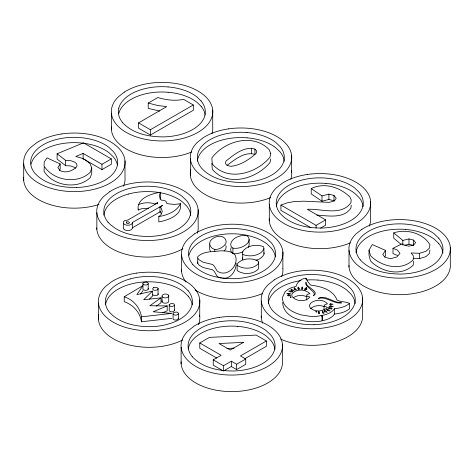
<?xml version="1.0" encoding="UTF-8"?>
<svg xmlns="http://www.w3.org/2000/svg" width="474" height="474" viewBox="0 0 474 474"><rect width="100%" height="100%" fill="white"/><g stroke="black" fill="none" stroke-linecap="round" stroke-linejoin="round"><path stroke-width="0.71" d="M161.219 213.306L159.981 212.216L159.981 206.901L162.517 205.438L132.335 222.531L132.335 228.604L131.132 229.807L129.041 230.506L126.635 230.506L124.549 229.807L123.347 228.604L123.347 221.897L124.549 220.688L127.944 220.001L157.552 202.908M132.335 222.531L132.335 223.284L131.132 224.486L129.041 225.186L126.635 225.186L124.549 224.486L123.347 223.29M282.664 302.394C283.221 319.814 308.882 323.754 322.279 320.815L322.142 315.417L316.229 316.454L311.145 316.496L300.907 314.843L296.155 313.213L291.889 311.128L288.281 308.663L285.455 305.92L283.541 302.999L282.599 300.012L282.664 297.074L285.111 291.682L288.079 289.324L292.025 287.416L296.007 286.492C297.145 282.012 301.393 278.516 306.003 278.185L307.774 281.633L310.636 285.087C320.726 286.438 332.985 289.365 336.973 300.006L339.668 301.156L346.115 302.27L349.652 303.39L349.652 308.704C345.404 312.212 339.894 313.48 334.531 314.049C331.782 318.131 326.782 319.873 322.142 320.732L322.142 315.417C326.782 314.558 331.782 312.816 334.531 308.734C339.894 308.159 345.404 306.897 349.652 303.39M197.747 258.099L197.782 256.659C203.559 250.924 213.176 251.878 220.736 250.811C225.731 250.864 231.602 250.924 235.098 255.071C239.832 265.031 226.845 278.321 217.133 270.974L214.23 266.033L212.577 264.498L203.002 262.175L199.021 259.752L197.747 258.099L197.747 263.414L199.021 265.067L203.002 267.49L212.577 269.813L214.23 271.347L217.133 276.289L218.911 277.361M197.747 263.414L197.782 261.974M236.165 263.135C236.342 270.399 230.874 279.287 222.662 278.202M162.067 296.505L162.102 295.48C163.435 293.762 166.007 293.702 167.861 294.532L168.72 295.409L168.685 301.748C167.358 303.467 164.78 303.532 162.926 302.696L162.067 301.82L162.067 296.505L162.926 297.382C164.78 298.217 167.358 298.152 168.685 296.434L168.72 295.409M162.067 301.82L162.102 300.8M413.393 261.239L413.251 265.09C401.419 276.935 381.226 272.07 370.532 260.984L369.021 255.539L369.021 250.225L372.274 244.543L385.54 250.408L385.54 255.723L384.752 256.884M44.218 167.275L44.041 171.274C53.106 186.146 77.659 189.944 90.362 177.507L91.725 173.306L91.725 167.986L90.06 163.708L85.284 159.851L81.036 157.931L75.781 156.491L83.128 153.416L101.975 164.3L111.325 158.903L111.325 164.217L101.975 169.615L83.128 158.737L83.128 153.416M351.193 205.112L350.985 207.926C343.875 219.101 327.943 215.723 316.774 215.125M322.581 311.128L322.433 312.496L323.801 313.521L324.222 312.876L322.581 311.128L322.581 313.124M258.591 261.932L258.312 263.692C253.276 269.291 242.972 269.51 237.142 265.203L237.634 263.372C242.558 258.235 250.924 257.892 257.216 260.481L258.591 261.932L258.312 269.007C253.276 274.606 242.972 274.825 237.142 270.518L237.142 265.203M306.737 296.066L306.98 294.52L309.907 293.673C305.286 289.016 296.167 288.672 291.954 293.933L291.836 296.143C295.74 301.588 305.552 302.382 309.907 297.05L306.737 296.066L306.737 300.054M209.662 243.897L210.13 241.396C213.478 235.803 224.451 233.356 226.217 241.426L225.695 243.837C223.201 247.25 219.101 249.679 214.799 249.484L212.334 248.388L210.509 246.379L209.662 243.897L209.662 249.211L210.509 251.694M429.971 250.041L429.254 253.643L425.913 256.635L419.466 258.626L413.168 258.354M270.773 158.944L269.949 162.558C256.57 178.769 227.65 187.615 212.257 169.2L211.854 163.222M306.767 288.269L306.601 288.986L305.031 290.011L304.954 288.82L306.251 287.617L306.767 288.269L306.767 289.596M249.117 239.518L248.494 242.155C245.07 246.681 238.493 249.117 232.918 248.133L231.188 246.599L230.648 244.276C231.904 237.504 240.727 234.754 246.806 235.619L248.524 237.148L249.117 239.518L249.117 244.839L248.494 247.469M298.199 287.197L297.879 288.565L298.928 289.59L299.527 288.992L299.485 288.393L298.199 287.197L298.199 289.187M231.14 247.659L230.648 249.591L231.188 251.913L232.918 253.448C236.236 254.431 239.714 253.009 242.807 251.866M324.05 306.062L324.992 304.604L327.463 303.81C323.238 298.999 315.234 299.319 310.577 303.289L309.404 305.434L310.079 307.715C314.647 312.248 322.907 311.827 327.463 307.466L324.05 306.062L324.05 310.043M91.725 167.986L90.362 172.192C77.659 184.629 53.106 180.831 44.041 165.959L44.218 161.96L47.009 157.854L60.157 163.951L60.157 169.265L59.386 170.486M148.789 208.175L141.507 208.744L138.212 210.035C136.263 198.292 151.437 193.753 160.39 192.195L159.3 195.798L160.366 199.145L161.575 200.247L163.257 200.247L165.343 200.94L166.546 202.143L166.546 203.109L168.448 203.814L174.242 204.424L180.487 203.796C182.466 215.457 167.766 220.274 158.802 221.921L158.802 216.6L161.03 214.698L162.28 211.333L161.219 207.985L159.981 206.901M160.052 199.098L160.65 197.664L160.65 192.343M138.212 210.035L138.615 209.058M324.779 310.429L324.489 311.009L325.081 311.756L327.214 312.396L326.396 311.24L324.779 310.429L324.779 311.756M264.083 248.637C260.54 256.031 249.555 257.311 242.694 254.425L242.232 252.624C245.728 245.307 256.926 243.796 263.698 246.788L264.083 253.951C262.815 257.382 259.343 259.503 255.889 260.226M294.164 288.559L294.544 287.902L296.499 289.875L295.462 289.958L294.164 288.559L294.164 289.887M60.157 163.951L57.846 167.612L60.133 170.646C65.418 173.354 71.805 171.227 76.03 167.518L77.078 165.515L76.521 163.672L74.548 162.025L70.43 160.609L65.655 160.378L57.105 153.783L83.495 142.834L111.325 158.903M385.54 250.408L382.773 254.479L385.107 257.4L390.766 258.674L396.934 256.92L399.973 253.424L397.485 250.124L392.993 248.329L392.993 253.643L397.485 255.439M140.547 294.153L142.994 290.556M318.931 311.548L318.184 312.65L319.156 313.693L319.666 312.816L318.931 311.548L318.931 313.545M224.131 250.971L225.695 249.152L226.217 246.741L225.784 245.562M148.196 283.867L147.491 284.566A2.714 1.564 0 0 1 143.658 284.566A2.714 1.564 0 0 1 143.658 282.356L146.276 281.947L148.196 283.055L148.196 289.181L147.491 289.881A2.714 1.564 0 0 1 142.958 289.181L142.952 283.867M169.254 304.569L171.173 303.461L173.804 303.87L174.503 304.569L174.503 310.695L172.583 311.809A2.725 1.57 0 0 1 169.254 309.883L169.254 304.569A2.725 1.57 0 0 0 172.583 306.488L174.503 305.38M178.354 318.101A2.725 1.57 0 0 1 178.36 318.913L176.417 320.033A2.725 1.57 0 0 1 173.093 318.925L173.093 313.172L173.798 312.467L176.417 312.064A2.725 1.57 0 0 1 178.36 313.972L176.417 315.091A2.725 1.57 0 0 1 173.093 313.984M149.405 299.1L152.521 296.054L152.521 291.113L143.693 299.74L160.988 297.862L160.988 302.803L156.296 306.121M227.01 165.408C234.719 159.697 244.691 151.182 254.905 154.417L254.905 149.103C244.228 145.915 233.759 154.791 225.956 161.113L225.488 163.394A6.15 3.549 0 0 0 231.478 166.267C240.833 165.124 249.413 159.418 256.28 153.238L256.671 150.957L254.905 149.103M291.374 289.17L290.882 290.011L294.058 291L291.374 289.17L291.374 290.497M293.311 297.755C296.997 295.089 302.151 294.81 306.322 296.511M160.988 297.862L149.843 305.754L167.203 305.902L167.203 310.837L162.511 312.793M310.577 308.604C314.262 305.481 319.778 304.693 324.198 306.637M171.825 318.338L141.453 321.781C140.132 312.307 133.141 304.758 124.241 301.701L124.241 296.76L142.994 285.615L136.868 294.603L152.521 291.113M302.347 287.054L301.268 288.151L301.861 289.59L302.827 288.322L302.347 287.054L302.347 289.051M148.22 103.077L157.83 97.526C166.161 100.02 175.024 101.152 183.616 99.356L193.309 104.955L193.309 110.27L150.406 135.037L138.556 128.193L138.556 122.879L166.67 106.65L157.558 105.477L148.22 103.077L148.22 108.392L159.661 111.058M138.556 122.879L150.406 129.722L193.309 104.955M132.335 227.846L160.68 211.481M310.962 227.733L280.916 210.385L280.916 205.07L316.075 225.369L325.632 219.859L325.632 225.174L320.537 228.113M216.731 358.077L199.773 348.289L199.773 342.969L209.413 337.399L256.15 335.077L266.364 340.972L266.364 346.293L244.862 358.705M222.182 370.324L213.247 365.164L213.247 359.843L221.127 355.293L199.773 342.969M223.455 365.744L231.342 361.194L236.639 364.251L245.733 358.996L245.733 364.316L236.639 369.572L231.342 366.509L223.455 371.059L223.455 365.744L213.247 359.843M266.364 340.972L240.437 355.938L245.733 358.996M392.993 248.329L401.97 243.843L403.35 244.809L408.665 246.184L413.684 245.058L415.609 242.617L413.595 240.122L408.979 238.902L402.835 240.419L393.74 232.882C406.372 228.598 423.004 233.024 429.971 244.726L429.254 248.329L425.913 251.321L419.466 253.312L411.065 252.95L413.393 255.924L413.251 259.776C401.419 271.62 381.226 266.755 370.532 255.67L369.021 250.225M330.538 303.798L329.495 304.302L330.242 304.776L333.068 304.231L330.538 303.798L330.538 305.132M167.203 305.902L153.132 311.762L171.825 313.397L141.453 316.839C140.055 307.389 133.271 299.781 124.241 296.76M138.212 204.715C143.409 202.386 149.666 202.09 155.016 204.033L157.552 202.57L157.552 203.897M280.916 205.07L287.185 202.854L294.384 201.533L303.787 201.189L329.11 202.362L334.324 201.017L336.196 198.292L333.98 195.436L328.897 194.133L322.006 195.898L311.217 188.575L311.217 193.89L322.006 201.219L328.897 199.447L333.98 200.751L333.98 195.436M327.463 309.161L326.242 309.581L328.198 310.695L330.141 310.985L327.463 309.161L327.463 310.488M321.301 315.933L322.557 315.56M311.217 188.575C324.459 182.069 339.805 187.2 349.907 196.988L351.193 199.791L350.985 202.611C341.434 216.428 321.212 208.513 307.33 209.295L325.632 219.859M321.034 315.838L322.279 315.5M404.885 245.23L408.979 244.223L412.937 245.265M329.169 307.685L328.192 307.887L328.76 308.432L331.847 309.161L332.09 308.456L329.169 307.685L329.169 309.012M331.125 305.967L328.926 306.346L330.822 306.945L333.317 306.625L331.125 305.967L331.125 307.294M158.802 216.6C167.073 215.143 176.524 211.783 180.487 203.796L180.079 203.702M288.814 293.341L286.74 293.53L288.524 294.206L290.882 293.957L288.814 293.341L288.814 294.668M226.886 348.479L234.109 348.141M57.105 153.783L57.105 159.098L65.655 165.693L70.43 165.924L74.548 167.34L75.532 168.163M219.503 277.717L221.399 278.007M401.128 244.323L393.74 238.197L393.74 232.882M438.717 238.155L434.308 233.937A43.555 25.146 0 0 0 413.968 225.286A43.484 25.104 0 0 0 367.149 232.183A43.484 25.104 0 0 0 360.21 259.782M438.717 243.476L434.308 239.257A43.555 25.146 0 0 0 405.685 229.428M201.124 100.98L196.716 96.761A43.555 25.146 0 0 0 168.092 86.932M201.124 106.3L196.716 102.082A43.555 25.146 0 0 0 168.092 92.252M360.169 259.782C370.609 271.092 386.938 274.179 401.715 274.061A43.484 25.104 0 0 0 438.711 238.167M122.576 122.612C133.016 133.923 149.346 137.004 164.123 136.885A43.484 25.104 0 0 0 204.91 115.401M192.746 264.409C203.186 275.72 219.521 278.801 234.298 278.682A43.501 25.116 0 0 0 271.288 242.783L266.886 238.558A43.555 25.146 0 0 0 238.268 228.729A43.501 25.116 0 0 0 197.006 238.7A43.501 25.116 0 0 0 192.764 264.403M188.16 290.781L183.752 286.563A43.555 25.146 0 0 0 155.128 276.727A43.513 25.122 0 0 0 130.149 278.919M188.16 296.102L183.752 291.877A43.555 25.146 0 0 0 163.406 283.233A43.513 25.122 0 0 0 138.171 282.563A43.507 25.122 0 0 0 105.536 304.705M108.007 222.176C118.447 233.486 134.782 236.573 149.553 236.449A43.501 25.116 0 0 0 186.549 200.549L182.146 196.331A43.555 25.146 0 0 0 153.529 186.501A43.501 25.116 0 0 0 112.267 196.473A43.501 25.116 0 0 0 108.019 222.17M192.29 356.709C202.73 368.02 219.059 371.101 233.836 370.982A43.501 25.116 0 0 0 270.832 335.082L266.429 330.864A43.555 25.146 0 0 0 246.089 322.213A43.501 25.116 0 0 0 199.246 329.092A43.501 25.116 0 0 0 192.302 356.703M242.232 257.939L242.694 259.74L242.694 254.425M263.828 252.719L264.083 253.951M174.503 309.883L174.503 310.695M148.196 288.37L148.196 289.181M450.3 247.315L450.3 263.864A50.718 29.281 0 0 1 401.081 294.674A50.718 29.281 0 0 1 348.941 265.511M419.466 253.312L419.466 258.626M413.595 240.122L413.595 245.437M408.979 238.902L408.979 244.223M402.835 240.419L402.835 245.07M370.591 201.302L370.591 217.85A50.718 29.281 0 0 1 369.323 226.092M362.586 297.962L362.586 314.511A50.718 29.281 0 0 1 335.272 342.05A50.718 29.281 0 0 1 280.549 339.046M349.006 250.385L349.006 266.933M334.531 308.734L334.531 314.049M328.897 194.133L328.897 199.447M322.006 195.898L322.006 201.219M316.075 225.369L316.075 228.03M306.251 287.617L306.251 289.614M306.003 278.185L306.003 279.518M304.954 288.82L304.954 290.147M294.544 287.902L294.544 289.892M291.652 155.721L291.652 172.269M282.877 251.943L282.877 268.491M282.421 344.243L282.421 360.791A50.718 29.281 0 0 1 232.58 391.607A50.718 29.281 0 0 1 181.074 361.715M269.303 204.365L269.303 220.914M261.293 301.026L261.293 317.574M251.658 148.084L251.658 153.398M236.639 364.251L236.639 369.572M232.918 248.133L232.918 253.448M231.342 361.194L231.342 366.509M214.799 249.484L214.799 251.475M212.708 110.146L212.708 126.694A50.718 29.281 0 0 1 211.896 133.686M199.738 299.941L199.738 316.49M198.138 209.709L198.138 226.258A50.718 29.281 0 0 1 197.326 233.249M190.358 158.784L190.358 175.339M181.589 255.006L181.589 271.555M181.127 347.306L181.127 363.854M178.343 313.984L178.343 318.925M158.061 288.435L158.061 294.555M150.406 129.722L150.406 135.037M141.453 316.839L141.453 321.781M124.994 160.787L124.994 177.335A50.718 29.281 0 0 1 123.453 186.199M111.414 113.209L111.414 129.757M101.975 164.3L101.975 169.615M98.45 303.005L98.45 319.553M96.844 212.773L96.844 229.327M65.655 160.378L65.655 165.693M23.7 163.85L23.7 180.398M191.798 151.953A50.718 29.281 0 0 1 137.97 153.997A50.718 29.281 0 0 1 111.402 126.896M291.463 170.841A50.718 29.281 0 0 1 290.84 179.261M270.743 197.534A50.718 29.281 0 0 1 214.752 198.861A50.718 29.281 0 0 1 190.815 169.609M228.521 128.881A50.718 29.281 0 0 1 291.723 157.641A50.718 29.281 0 0 1 227.247 185.447A50.718 29.281 0 0 1 197.421 142.289L203.316 137.661A50.801 29.329 0 0 1 228.515 128.875M98.906 204.495A50.718 29.281 0 0 1 47.601 203.755A50.718 29.281 0 0 1 23.682 177.537M158.061 293.75A2.725 1.57 0 0 1 157.356 295.261L154.737 295.669A2.725 1.57 0 0 1 152.8 294.561M188.142 296.108A43.507 25.122 0 0 1 192.243 304.906M356.01 252.784A43.507 25.122 0 0 1 405.661 229.44M438.705 243.482A43.507 25.122 0 0 1 442.888 252.992M282.883 268.491A50.718 29.281 0 0 1 281.609 276.733M262.584 293.489A50.718 29.281 0 0 1 195.081 289.964M185.998 282.066A50.718 29.281 0 0 1 181.53 269.41M197.356 161.19A43.507 25.122 0 0 1 247.013 137.845M247.037 132.536A43.484 25.104 0 0 0 205.799 142.496A43.484 25.104 0 0 0 201.557 168.187C211.949 179.533 228.314 182.567 243.067 182.46A43.484 25.104 0 0 0 283.849 160.982A43.448 25.086 0 0 0 280.069 146.561L275.661 142.342A43.555 25.146 0 0 0 247.037 132.513M118.79 108.191A43.49 25.11 0 0 1 168.057 86.938M201.083 100.974A43.49 25.11 0 0 1 204.869 115.407M122.612 122.606A43.484 25.104 0 0 1 118.838 108.196M350.304 242.848A50.718 29.281 0 0 1 296.748 245.425A50.718 29.281 0 0 1 269.244 218.769M61.863 133.946A50.718 29.281 0 0 1 125.065 162.706A50.718 29.281 0 0 1 60.589 190.507A50.718 29.281 0 0 1 30.763 147.355L36.658 142.727A50.801 29.329 0 0 1 61.857 133.935M136.613 273.101A50.718 29.281 0 0 1 199.815 301.861A50.718 29.281 0 0 1 135.333 329.661A50.718 29.281 0 0 1 105.512 286.509L111.402 281.882A50.801 29.329 0 0 1 136.607 273.089M199.554 315.062A50.718 29.281 0 0 1 198.47 324.731M182.662 339.982A50.718 29.281 0 0 1 125.521 343.952A50.718 29.281 0 0 1 98.74 314.54M188.148 290.781A43.501 25.116 0 0 1 151.159 326.675C136.382 326.805 120.046 323.712 109.607 312.407A43.501 25.116 0 0 1 130.172 278.925M118.79 113.511A43.49 25.11 0 0 1 168.057 92.258M201.083 106.295A43.49 25.11 0 0 1 205.07 114.4M117.404 165.035A43.513 25.122 0 0 0 113.422 156.935L109.002 152.723A43.555 25.146 0 0 0 80.379 142.893A43.513 25.122 0 0 0 55.405 145.085A43.49 25.11 0 0 0 31.077 164.152M268.29 303.425A43.507 25.122 0 0 1 268.669 301.328A43.49 25.11 0 0 1 292.997 282.261A43.507 25.122 0 0 1 300.996 280.596M306.595 279.998A43.507 25.122 0 0 1 317.947 280.081M355.168 303.621A43.507 25.122 0 0 0 350.991 294.123L346.595 289.898A43.555 25.146 0 0 0 317.971 280.069M188.966 255.308A43.49 25.11 0 0 1 238.232 234.055A43.555 25.146 0 0 1 266.892 243.879L271.294 248.098A43.49 25.11 0 0 1 275.353 256.89M182.893 248.773A50.718 29.281 0 0 1 127.867 254.799A50.718 29.281 0 0 1 96.779 227.899M262.786 323.262A50.718 29.281 0 0 1 261.227 316.152M103.847 215.178A43.507 25.122 0 0 1 104.221 213.075A43.49 25.11 0 0 1 128.549 194.008M128.525 194.026A43.507 25.122 0 0 1 153.505 191.834A43.555 25.146 0 0 1 182.146 201.651L186.555 205.87A43.507 25.122 0 0 1 190.726 215.374M219.29 317.402A50.718 29.281 0 0 1 282.492 346.162A50.718 29.281 0 0 1 218.016 373.962A50.718 29.281 0 0 1 188.19 330.811L194.085 326.177A50.801 29.329 0 0 1 219.29 317.39M362.794 206.557A43.484 25.104 0 0 1 322.012 228.035C307.235 228.166 290.9 225.073 280.46 213.768A43.484 25.104 0 0 1 284.744 188.071A43.484 25.104 0 0 1 325.982 178.117A43.555 25.146 0 0 1 354.605 187.917L359.014 192.136A43.448 25.086 0 0 1 362.8 206.557M307.466 174.456A50.718 29.281 0 0 1 370.668 203.222A50.718 29.281 0 0 1 306.186 231.022A50.718 29.281 0 0 1 276.366 187.87L282.255 183.237A50.801 29.329 0 0 1 307.46 174.45M188.219 349.006A43.507 25.122 0 0 1 237.788 326.361M274.926 349.202A43.507 25.122 0 0 0 270.826 340.403L266.429 336.179A43.555 25.146 0 0 0 237.806 326.349M363.114 206.255A43.448 25.086 0 0 0 359.014 197.457L354.605 193.238A43.555 25.146 0 0 0 325.982 183.408M276.389 206.066A43.507 25.122 0 0 1 325.958 183.42M284.246 161.379A43.448 25.086 0 0 0 280.069 151.881L275.661 147.663A43.555 25.146 0 0 0 247.037 137.827M316.733 311.412L316.638 312.242L315.696 311.696L315.998 311.27L316.733 311.412M306.003 282.409L305.748 284.086L306.678 285.751L313.818 292.44L314.363 294.111L313.563 295.782L315.18 294.111L315.157 292.44L313.948 290.769L307.745 285.751L306.334 284.086L306.003 282.409M270.773 153.629L269.949 157.244C256.57 173.454 227.65 182.3 212.257 163.886L211.854 157.907C224.7 141.068 252.541 132.827 269.048 149.476L270.773 153.629M153.517 287.73L152.812 288.435A2.725 1.57 0 0 0 154.72 290.355L157.356 289.946A2.725 1.57 0 0 0 157.356 287.73L154.737 287.321L153.517 287.73M126.736 221.951L126.327 222.353L126.73 223.23A1.558 0.901 0 0 0 128.632 223.373A1.558 0.901 0 0 0 129.349 222.353L128.247 221.719L126.736 221.951M124.372 92.08L118.476 96.708A50.718 29.281 0 0 0 148.303 139.866A50.718 29.281 0 0 0 212.779 112.065A50.718 29.281 0 0 0 149.577 83.305A50.801 29.329 0 0 0 124.372 92.08M109.802 191.65L103.907 196.272A50.718 29.281 0 0 0 133.733 239.435A50.718 29.281 0 0 0 198.209 211.629A50.718 29.281 0 0 0 135.013 182.869A50.801 29.329 0 0 0 109.802 191.65M194.541 233.878L188.646 238.505A50.718 29.281 0 0 0 218.473 281.663A50.718 29.281 0 0 0 282.948 253.863A50.718 29.281 0 0 0 219.752 225.103A50.801 29.329 0 0 0 194.541 233.878M274.25 279.897L268.355 284.524A50.718 29.281 0 0 0 298.182 327.682A50.718 29.281 0 0 0 362.657 299.882A50.718 29.281 0 0 0 299.455 271.116A50.801 29.329 0 0 0 274.25 279.897M361.964 229.256L356.069 233.878A50.718 29.281 0 0 0 385.895 277.041A50.718 29.281 0 0 0 450.371 249.241A50.718 29.281 0 0 0 387.169 220.475A50.801 29.329 0 0 0 361.964 229.256M243.5 342.376L230.222 350.043L218.941 343.531L243.5 342.376M320.756 297.399L318.196 298.46C326.396 296.102 333.382 304.041 341.6 302.963L340.871 302.542C333.72 302.797 327.949 296.576 320.756 297.399M292.594 291.842L290.349 291.937L288.69 290.995L290.639 291.006L292.594 291.842M288.447 295.077L287.297 295.302L288.447 295.93L290.645 295.503L288.447 295.077M290.645 296.914L290.189 296.967L291.131 297.476L290.645 296.914M76.409 187.526C61.632 187.645 45.297 184.564 34.857 173.253A43.501 25.116 0 0 1 31.094 158.826A43.49 25.11 0 0 1 55.405 139.765A43.501 25.116 0 0 1 80.367 137.584A43.555 25.146 0 0 1 109.002 147.402L113.41 151.627A43.501 25.116 0 0 1 76.409 187.52M314.001 324.702C299.224 324.82 282.895 321.733 272.449 310.429A43.501 25.116 0 0 1 268.687 296.001A43.49 25.11 0 0 1 292.997 276.94A43.501 25.116 0 0 1 317.965 274.76A43.555 25.146 0 0 1 346.595 284.578L351.003 288.796A43.501 25.116 0 0 1 314.001 324.696"/></g></svg>
